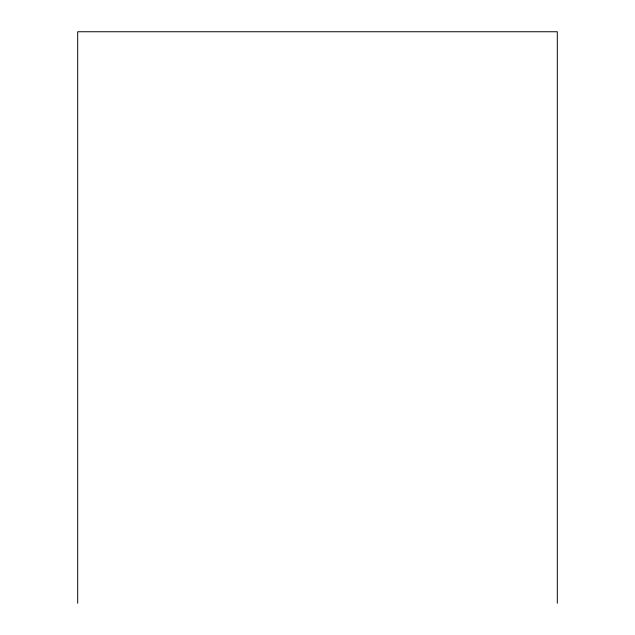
<?xml version="1.0" encoding="UTF-8"?>
<svg xmlns="http://www.w3.org/2000/svg" width="635" height="635" viewBox="0 0 635 635"><rect width="100%" height="100%" fill="white"/><g stroke="black" fill="none" stroke-linecap="round" stroke-linejoin="round"><path stroke-width="0.95" d="M557.308 603.25L557.308 31.75L77.692 31.75L77.692 603.25"/></g></svg>
